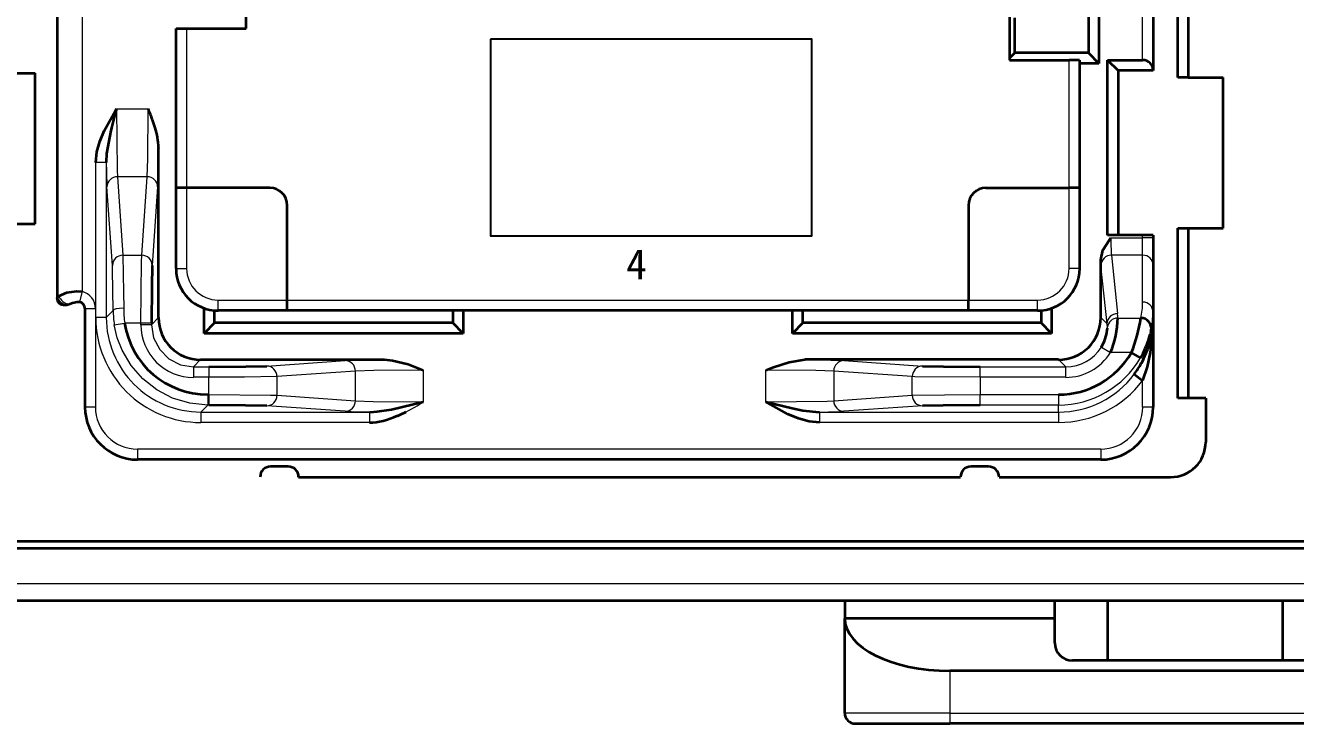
# Model space of a CAD drawing. Header units: millimetres. Extents: x 17 to 3784, y 12 to 1382.
# Drawn here: x 983.89 to 994.55, y 1071.1 to 1076.95 of the extents above; entities that cross this region are included whole.
import ezdxf

# ---------------------------------------------------------------- set-up
doc = ezdxf.new("R2010")
doc.units = ezdxf.units.MM
doc.layers.add('0层_1', color=7, linetype='Continuous', lineweight=25)
doc.styles.add('FangSong_GB2312_Style', font='simfang.ttf')

msp = doc.modelspace()

# ---------------------------------------------------------------- linework, layer by layer
at = {"color": 0, "lineweight": 35, "ltscale": 0.26}
msp.add_line((992.899, 1079.689), (992.899, 1076.634), dxfattribs=at)
at = {"color": 0, "lineweight": 35, "ltscale": 0.245}
msp.add_line((992.811, 1079.601), (992.811, 1076.722), dxfattribs=at)
at = {"color": 0, "lineweight": 13, "ltscale": 0.12125}
msp.add_line((993.266, 1076.663), (993.266, 1078.088), dxfattribs=at)
at = {"color": 0, "lineweight": 35, "ltscale": 0.12875}
msp.add_line((993.354, 1078.088), (993.354, 1076.575), dxfattribs=at)
at = {"color": 0, "lineweight": 35, "ltscale": 0.12125}
for p, q in [((993.56, 1076.516), (993.56, 1077.941)), ((993.648, 1077.941), (993.648, 1076.516)), ((993.56, 1073.828), (993.56, 1075.253)), ((993.648, 1075.253), (993.648, 1073.828))]:
    msp.add_line(p, q, dxfattribs=at)
at = {"color": 0, "lineweight": 35, "ltscale": 0.0425}
for p, q in [((985.744, 1076.927), (985.744, 1077.427)), ((992.15, 1077.163), (992.15, 1076.663)), ((985.245, 1076.927), (985.744, 1076.927)), ((992.15, 1076.663), (992.649, 1076.663)), ((992.97, 1072.128), (992.97, 1071.629)), ((994.44, 1072.128), (994.44, 1071.629))]:
    msp.add_line(p, q, dxfattribs=at)
at = {"color": 0, "lineweight": 35, "ltscale": 0.206305}
msp.add_line((984.158, 1077.097), (984.158, 1074.672), dxfattribs=at)
at = {"color": 0, "lineweight": 13, "ltscale": 0.205949}
msp.add_line((984.16, 1074.674), (984.16, 1077.095), dxfattribs=at)
at = {"color": 0, "lineweight": 13, "ltscale": 0.197929}
msp.add_line((984.368, 1077.048), (984.368, 1074.721), dxfattribs=at)
at = {"color": 0, "lineweight": 35, "ltscale": 0.025}
for p, q in [((992.194, 1076.722), (992.194, 1077.016)), ((992.972, 1076.663), (993.266, 1076.663)), ((983.68, 1076.553), (983.974, 1076.553)), ((993.354, 1076.575), (993.06, 1076.575)), ((993.648, 1076.516), (993.942, 1076.516)), ((983.68, 1075.289), (983.974, 1075.289)), ((993.266, 1075.194), (992.972, 1075.194)), ((993.648, 1075.253), (993.942, 1075.253))]:
    msp.add_line(p, q, dxfattribs=at)
at = {"color": 0, "lineweight": 35, "ltscale": 0.11375}
msp.add_line((985.157, 1075.591), (985.157, 1076.927), dxfattribs=at)
at = {"color": 0, "lineweight": 35, "ltscale": 0.0075}
for p, q in [((985.157, 1076.927), (985.245, 1076.927)), ((992.737, 1076.663), (992.649, 1076.663)), ((985.245, 1075.591), (985.157, 1075.591)), ((992.737, 1075.591), (992.649, 1075.591)), ((986.09, 1074.562), (986.09, 1074.65)), ((991.804, 1074.562), (991.804, 1074.65)), ((993.248, 1074.166), (993.171, 1074.21)), ((993.196, 1074.029), (993.266, 1073.976))]:
    msp.add_line(p, q, dxfattribs=at)
at = {"color": 0, "lineweight": 13, "ltscale": 0.11375}
msp.add_line((985.245, 1076.927), (985.245, 1075.591), dxfattribs=at)
at = {"color": 0, "lineweight": 35, "ltscale": 0.005304}
msp.add_line((992.15, 1076.678), (992.194, 1076.722), dxfattribs=at)
at = {"color": 0, "lineweight": 35, "ltscale": 0.052499}
msp.add_line((992.811, 1076.722), (992.194, 1076.722), dxfattribs=at)
at = {"color": 0, "lineweight": 13, "ltscale": 0.09125}
msp.add_line((992.649, 1075.591), (992.649, 1076.663), dxfattribs=at)
at = {"color": 0, "lineweight": 35, "ltscale": 0.09125}
msp.add_line((992.737, 1076.663), (992.737, 1075.591), dxfattribs=at)
at = {"color": 0, "lineweight": 35, "ltscale": 0.010606}
for p, q in [((992.811, 1076.722), (992.899, 1076.634)), ((985.48, 1074.459), (985.392, 1074.371)), ((987.566, 1074.371), (987.478, 1074.459)), ((992.502, 1074.371), (992.414, 1074.459))]:
    msp.add_line(p, q, dxfattribs=at)
at = {"color": 0, "lineweight": 35, "ltscale": 0.125}
msp.add_line((992.972, 1075.194), (992.972, 1076.663), dxfattribs=at)
at = {"color": 0, "lineweight": 35, "ltscale": 0.010607}
for p, q in [((992.972, 1076.663), (993.06, 1076.575)), ((990.416, 1074.459), (990.328, 1074.371))]:
    msp.add_line(p, q, dxfattribs=at)
at = {"color": 0, "lineweight": 35, "ltscale": 0.1075}
for p, q in [((983.974, 1075.289), (983.974, 1076.553)), ((993.942, 1075.253), (993.942, 1076.516))]:
    msp.add_line(p, q, dxfattribs=at)
at = {"color": 0, "lineweight": 35, "ltscale": 0.01375}
msp.add_line((992.899, 1076.634), (992.737, 1076.634), dxfattribs=at)
at = {"color": 0, "lineweight": 35, "ltscale": 0.1175}
msp.add_line((993.06, 1076.575), (993.06, 1075.194), dxfattribs=at)
at = {"color": 0, "lineweight": 35, "ltscale": 0.007501}
for p, q in [((993.648, 1076.516), (993.56, 1076.516)), ((993.354, 1075.194), (993.266, 1075.194)), ((993.56, 1075.253), (993.648, 1075.253)), ((993.648, 1073.828), (993.56, 1073.828))]:
    msp.add_line(p, q, dxfattribs=at)
at = {"color": 0, "lineweight": 13, "ltscale": 0.02276}
for p, q in [((984.656, 1076.255), (984.923, 1076.255)), ((987.231, 1074.064), (987.231, 1073.797)), ((990.104, 1073.797), (990.104, 1074.064))]:
    msp.add_line(p, q, dxfattribs=at)
at = {"color": 0, "lineweight": 35, "ltscale": 0.003687}
msp.add_line((984.61, 1076.071), (984.601, 1076.028), dxfattribs=at)
at = {"color": 0, "lineweight": 13, "ltscale": 0.027627}
for p, q in [((985.01, 1075.924), (985.002, 1075.599)), ((990.435, 1074.151), (990.76, 1074.143))]:
    msp.add_line(p, q, dxfattribs=at)
at = {"color": 0, "lineweight": 35, "ltscale": 0.00037384}
msp.add_line((985.01, 1075.928), (985.01, 1075.924), dxfattribs=at)
at = {"color": 0, "lineweight": 35, "ltscale": 0.12088}
msp.add_line((985.01, 1074.503), (985.01, 1075.924), dxfattribs=at)
at = {"color": 0, "lineweight": 13, "ltscale": 0.11048}
for p, q in [((984.482, 1074.505), (984.482, 1075.803)), ((984.571, 1075.803), (984.571, 1074.505))]:
    msp.add_line(p, q, dxfattribs=at)
at = {"color": 0, "lineweight": 13, "ltscale": 0.007498}
for p, q in [((984.571, 1075.803), (984.482, 1075.803)), ((984.571, 1074.505), (984.482, 1074.505)), ((984.95, 1074.456), (984.862, 1074.456)), ((984.95, 1074.443), (984.862, 1074.443)), ((992.92, 1074.257), (992.995, 1074.21))]:
    msp.add_line(p, q, dxfattribs=at)
at = {"color": 0, "lineweight": 35, "ltscale": 0.000237318}
msp.add_line((984.57, 1075.807), (984.571, 1075.804), dxfattribs=at)
at = {"color": 0, "lineweight": 13, "ltscale": 0.0562}
for p, q in [((984.665, 1075.685), (984.711, 1075.026)), ((984.868, 1075.026), (984.914, 1075.685)), ((984.622, 1074.941), (984.576, 1075.599)), ((985.002, 1075.599), (984.956, 1074.941)), ((990.76, 1074.143), (991.419, 1074.097)), ((986.661, 1074.055), (986.002, 1074.009)), ((986.002, 1073.852), (986.661, 1073.806)), ((991.419, 1073.764), (990.76, 1073.718))]:
    msp.add_line(p, q, dxfattribs=at)
at = {"color": 0, "lineweight": 13, "ltscale": 0.02124}
msp.add_line((984.914, 1075.685), (984.665, 1075.685), dxfattribs=at)
at = {"color": 0, "lineweight": 35, "ltscale": 0.0575}
for p, q in [((985.157, 1074.915), (985.157, 1075.591)), ((992.737, 1075.591), (992.737, 1074.915))]:
    msp.add_line(p, q, dxfattribs=at)
at = {"color": 0, "lineweight": 35, "ltscale": 0.059375}
for p, q in [((985.943, 1075.591), (985.245, 1075.591)), ((991.951, 1075.591), (992.649, 1075.591))]:
    msp.add_line(p, q, dxfattribs=at)
at = {"color": 0, "lineweight": 13, "ltscale": 0.0575}
for p, q in [((985.245, 1075.591), (985.245, 1074.915)), ((992.649, 1074.915), (992.649, 1075.591))]:
    msp.add_line(p, q, dxfattribs=at)
at = {"color": 0, "lineweight": 35, "ltscale": 0.0675}
for p, q in [((986.09, 1074.65), (986.09, 1075.444)), ((991.804, 1075.444), (991.804, 1074.65)), ((990.767, 1071.188), (990.767, 1071.982)), ((990.855, 1071.1), (991.648, 1071.1))]:
    msp.add_line(p, q, dxfattribs=at)
at = {"color": 0, "lineweight": 13, "ltscale": 0.022629}
msp.add_line((993, 1075.171), (993.266, 1075.171), dxfattribs=at)
at = {"color": 0, "lineweight": 13, "ltscale": 0.00191}
msp.add_line((993.266, 1075.171), (993.266, 1075.194), dxfattribs=at)
at = {"color": 0, "lineweight": 13, "ltscale": 0.01233}
msp.add_line((993.266, 1075.027), (993.266, 1075.171), dxfattribs=at)
at = {"color": 0, "lineweight": 13, "ltscale": 0.007501}
for p, q in [((993.354, 1075.171), (993.266, 1075.171)), ((993.354, 1073.754), (993.266, 1073.754))]:
    msp.add_line(p, q, dxfattribs=at)
at = {"color": 0, "lineweight": 35, "ltscale": 0.00191}
msp.add_line((993.354, 1075.194), (993.354, 1075.171), dxfattribs=at)
at = {"color": 0, "lineweight": 35, "ltscale": 0.019728}
msp.add_line((993.354, 1075.171), (993.354, 1074.94), dxfattribs=at)
at = {"color": 0, "lineweight": 13, "ltscale": 0.013409}
msp.add_line((984.711, 1075.026), (984.868, 1075.026), dxfattribs=at)
at = {"color": 0, "lineweight": 35, "ltscale": 0.041337}
msp.add_line((992.914, 1074.503), (992.914, 1074.989), dxfattribs=at)
at = {"color": 0, "lineweight": 13, "ltscale": 0.041867}
msp.add_line((992.967, 1074.45), (992.915, 1074.94), dxfattribs=at)
at = {"color": 0, "lineweight": 13, "ltscale": 0.041868}
msp.add_line((993.004, 1075.027), (993.055, 1074.537), dxfattribs=at)
at = {"color": 0, "lineweight": 13, "ltscale": 0.022337}
msp.add_line((993.266, 1075.027), (993.004, 1075.027), dxfattribs=at)
at = {"color": 0, "lineweight": 13, "ltscale": 0.033438}
msp.add_line((993.266, 1074.634), (993.266, 1075.027), dxfattribs=at)
at = {"color": 0, "lineweight": 35, "ltscale": 0.033438}
msp.add_line((993.354, 1074.94), (993.354, 1074.547), dxfattribs=at)
at = {"color": 0, "lineweight": 13, "ltscale": 0.0075}
for p, q in [((985.157, 1074.915), (985.245, 1074.915)), ((992.737, 1074.915), (992.649, 1074.915)), ((984.368, 1074.721), (984.347, 1074.635)), ((985.509, 1074.562), (985.509, 1074.65)), ((992.385, 1074.562), (992.385, 1074.65)), ((984.481, 1074.578), (984.393, 1074.578)), ((984.481, 1073.754), (984.393, 1073.754)), ((984.833, 1073.402), (984.833, 1073.313)), ((992.914, 1073.402), (992.914, 1073.313)), ((991.648, 1071.188), (991.648, 1071.1))]:
    msp.add_line(p, q, dxfattribs=at)
at = {"color": 0, "lineweight": 13, "ltscale": 0.000251938}
msp.add_line((984.158, 1074.672), (984.16, 1074.674), dxfattribs=at)
at = {"color": 0, "lineweight": 13, "ltscale": 0.001186}
msp.add_line((984.16, 1074.674), (984.171, 1074.682), dxfattribs=at)
at = {"color": 0, "lineweight": 13, "ltscale": 0.049374}
for p, q in [((985.509, 1074.65), (986.09, 1074.65)), ((991.804, 1074.65), (992.385, 1074.65))]:
    msp.add_line(p, q, dxfattribs=at)
at = {"color": 0, "lineweight": 13, "ltscale": 0.48625}
msp.add_line((986.09, 1074.65), (991.804, 1074.65), dxfattribs=at)
at = {"color": 0, "lineweight": 35, "ltscale": 0.070116}
msp.add_line((984.393, 1073.754), (984.393, 1074.578), dxfattribs=at)
at = {"color": 0, "lineweight": 13, "ltscale": 0.070116}
msp.add_line((984.481, 1074.578), (984.481, 1073.754), dxfattribs=at)
at = {"color": 0, "lineweight": 13, "ltscale": 0.007017}
msp.add_line((984.571, 1074.505), (984.629, 1074.563), dxfattribs=at)
at = {"color": 0, "lineweight": 35, "ltscale": 0.017966}
for p, q in [((985.392, 1074.371), (985.392, 1074.582)), ((992.502, 1074.582), (992.502, 1074.371))]:
    msp.add_line(p, q, dxfattribs=at)
at = {"color": 0, "lineweight": 35, "ltscale": 0.008855}
for p, q in [((985.48, 1074.459), (985.48, 1074.563)), ((992.414, 1074.563), (992.414, 1074.459))]:
    msp.add_line(p, q, dxfattribs=at)
at = {"color": 0, "lineweight": 35, "ltscale": 0.049374}
for p, q in [((986.09, 1074.562), (985.509, 1074.562)), ((992.385, 1074.562), (991.804, 1074.562))]:
    msp.add_line(p, q, dxfattribs=at)
at = {"color": 0, "lineweight": 35, "ltscale": 0.48625}
msp.add_line((991.804, 1074.562), (986.09, 1074.562), dxfattribs=at)
at = {"color": 0, "lineweight": 35, "ltscale": 0.00875}
for p, q in [((987.478, 1074.562), (987.478, 1074.459)), ((990.416, 1074.459), (990.416, 1074.562))]:
    msp.add_line(p, q, dxfattribs=at)
at = {"color": 0, "lineweight": 35, "ltscale": 0.01625}
for p, q in [((987.566, 1074.562), (987.566, 1074.371)), ((990.328, 1074.371), (990.328, 1074.562))]:
    msp.add_line(p, q, dxfattribs=at)
at = {"color": 0, "lineweight": 35, "ltscale": 0.003793}
msp.add_line((993.354, 1074.547), (993.354, 1074.502), dxfattribs=at)
at = {"color": 0, "lineweight": 13, "ltscale": 0.007497}
msp.add_line((984.638, 1074.443), (984.725, 1074.456), dxfattribs=at)
at = {"color": 0, "lineweight": 13, "ltscale": 0.011588}
msp.add_line((984.862, 1074.456), (984.725, 1074.456), dxfattribs=at)
at = {"color": 0, "lineweight": 13, "ltscale": 0.001073}
for p, q in [((984.862, 1074.443), (984.862, 1074.456)), ((984.95, 1074.456), (984.95, 1074.443))]:
    msp.add_line(p, q, dxfattribs=at)
at = {"color": 0, "lineweight": 13, "ltscale": 0.007224}
for p, q in [((984.95, 1074.443), (985.01, 1074.503)), ((985.362, 1074.151), (985.302, 1074.091))]:
    msp.add_line(p, q, dxfattribs=at)
at = {"color": 0, "lineweight": 35, "ltscale": 0.170001}
msp.add_line((987.478, 1074.459), (985.48, 1074.459), dxfattribs=at)
at = {"color": 0, "lineweight": 35, "ltscale": 0.17}
msp.add_line((992.414, 1074.459), (990.416, 1074.459), dxfattribs=at)
at = {"color": 0, "lineweight": 13, "ltscale": 0.006397}
msp.add_line((992.914, 1074.503), (992.967, 1074.45), dxfattribs=at)
at = {"color": 0, "lineweight": 13, "ltscale": 0.002588}
msp.add_line((992.97, 1074.42), (992.967, 1074.45), dxfattribs=at)
at = {"color": 0, "lineweight": 13, "ltscale": 9.70014e-05}
msp.add_line((992.97, 1074.419), (992.97, 1074.42), dxfattribs=at)
at = {"color": 0, "lineweight": 13, "ltscale": 0.016432}
msp.add_line((993.058, 1074.5), (993.251, 1074.5), dxfattribs=at)
at = {"color": 0, "lineweight": 35, "ltscale": 0.06363}
msp.add_line((993.354, 1074.502), (993.354, 1073.754), dxfattribs=at)
at = {"color": 0, "lineweight": 35, "ltscale": 0.003914}
msp.add_line((993.354, 1074.456), (993.354, 1074.502), dxfattribs=at)
at = {"color": 0, "lineweight": 35, "ltscale": 0.185001}
for p, q in [((987.566, 1074.371), (985.392, 1074.371)), ((992.502, 1074.371), (990.328, 1074.371))]:
    msp.add_line(p, q, dxfattribs=at)
at = {"color": 0, "lineweight": 35, "ltscale": 0.001608}
msp.add_line((993.335, 1074.387), (993.331, 1074.369), dxfattribs=at)
at = {"color": 0, "lineweight": 35, "ltscale": 0.000962837}
msp.add_line((993.335, 1074.387), (993.338, 1074.398), dxfattribs=at)
at = {"color": 0, "lineweight": 13, "ltscale": 0.014995}
msp.add_line((993.171, 1074.21), (992.995, 1074.21), dxfattribs=at)
at = {"color": 0, "lineweight": 13, "ltscale": 0.007499}
for p, q in [((985.302, 1074.091), (985.302, 1074.003)), ((985.432, 1074.091), (985.432, 1074.003)), ((991.903, 1074.003), (991.903, 1074.091)), ((992.621, 1074.003), (992.621, 1074.091)), ((985.422, 1073.858), (985.422, 1073.77)), ((985.432, 1073.858), (985.432, 1073.77)), ((991.903, 1073.77), (991.903, 1073.858)), ((992.561, 1073.858), (992.561, 1073.77)), ((985.364, 1073.712), (985.364, 1073.623)), ((986.78, 1073.712), (986.78, 1073.623)), ((990.556, 1073.712), (990.556, 1073.623)), ((992.561, 1073.712), (992.561, 1073.623))]:
    msp.add_line(p, q, dxfattribs=at)
at = {"color": 0, "lineweight": 13, "ltscale": 0.011075}
for p, q in [((985.302, 1074.091), (985.432, 1074.091)), ((985.432, 1074.003), (985.302, 1074.003))]:
    msp.add_line(p, q, dxfattribs=at)
at = {"color": 0, "lineweight": 35, "ltscale": 0.130881}
msp.add_line((985.362, 1074.151), (986.901, 1074.151), dxfattribs=at)
at = {"color": 0, "lineweight": 13, "ltscale": 0.056199}
for p, q in [((985.917, 1074.097), (986.576, 1074.143)), ((991.333, 1074.009), (990.674, 1074.055)), ((990.674, 1073.806), (991.333, 1073.852)), ((986.576, 1073.718), (985.917, 1073.764))]:
    msp.add_line(p, q, dxfattribs=at)
at = {"color": 0, "lineweight": 35, "ltscale": 0.000262456}
msp.add_line((986.901, 1074.151), (986.904, 1074.151), dxfattribs=at)
at = {"color": 0, "lineweight": 35, "ltscale": 0.000263981}
msp.add_line((990.432, 1074.151), (990.435, 1074.151), dxfattribs=at)
at = {"color": 0, "lineweight": 35, "ltscale": 0.180881}
msp.add_line((992.561, 1074.151), (990.435, 1074.151), dxfattribs=at)
at = {"color": 0, "lineweight": 13, "ltscale": 0.061073}
for p, q in [((991.903, 1074.091), (992.621, 1074.091)), ((992.621, 1074.003), (991.903, 1074.003))]:
    msp.add_line(p, q, dxfattribs=at)
at = {"color": 0, "lineweight": 13, "ltscale": 0.007223}
msp.add_line((992.621, 1074.091), (992.561, 1074.151), dxfattribs=at)
at = {"color": 0, "lineweight": 35, "ltscale": 0.003594}
msp.add_line((993.255, 1074.121), (993.275, 1074.158), dxfattribs=at)
at = {"color": 0, "lineweight": 13, "ltscale": 0.012286}
for p, q in [((985.432, 1073.858), (985.432, 1074.003)), ((991.903, 1074.003), (991.903, 1073.858))]:
    msp.add_line(p, q, dxfattribs=at)
at = {"color": 0, "lineweight": 13, "ltscale": 0.013411}
for p, q in [((986.002, 1074.009), (986.002, 1073.852)), ((991.333, 1073.852), (991.333, 1074.009))]:
    msp.add_line(p, q, dxfattribs=at)
at = {"color": 0, "lineweight": 13, "ltscale": 0.021239}
for p, q in [((986.661, 1073.806), (986.661, 1074.055)), ((990.674, 1074.055), (990.674, 1073.806))]:
    msp.add_line(p, q, dxfattribs=at)
at = {"color": 0, "lineweight": 13, "ltscale": 0.018884}
msp.add_line((993.266, 1073.754), (993.266, 1073.976), dxfattribs=at)
at = {"color": 0, "lineweight": 13, "ltscale": 0.007042}
msp.add_line((985.422, 1073.77), (985.364, 1073.712), dxfattribs=at)
at = {"color": 0, "lineweight": 13, "ltscale": 0.000863647}
for p, q in [((985.422, 1073.858), (985.432, 1073.858)), ((985.432, 1073.77), (985.422, 1073.77))]:
    msp.add_line(p, q, dxfattribs=at)
at = {"color": 0, "lineweight": 13, "ltscale": 0.055962}
for p, q in [((991.903, 1073.858), (992.561, 1073.858)), ((992.561, 1073.77), (991.903, 1073.77))]:
    msp.add_line(p, q, dxfattribs=at)
at = {"color": 0, "lineweight": 13, "ltscale": 0.004979}
msp.add_line((992.561, 1073.712), (992.561, 1073.77), dxfattribs=at)
at = {"color": 0, "lineweight": 35, "ltscale": 0.0125}
for p, q in [((993.795, 1073.828), (993.648, 1073.828)), ((986.097, 1073.255), (985.95, 1073.255)), ((991.973, 1073.255), (991.826, 1073.255))]:
    msp.add_line(p, q, dxfattribs=at)
at = {"color": 0, "lineweight": 35, "ltscale": 0.03125}
msp.add_line((993.795, 1073.828), (993.795, 1073.46), dxfattribs=at)
at = {"color": 0, "lineweight": 13, "ltscale": 0.12048}
for p, q in [((985.364, 1073.712), (986.78, 1073.712)), ((986.78, 1073.623), (985.364, 1073.623))]:
    msp.add_line(p, q, dxfattribs=at)
at = {"color": 0, "lineweight": 35, "ltscale": 0.000236542}
msp.add_line((986.781, 1073.712), (986.784, 1073.712), dxfattribs=at)
at = {"color": 0, "lineweight": 35, "ltscale": 0.000238068}
msp.add_line((990.552, 1073.712), (990.555, 1073.712), dxfattribs=at)
at = {"color": 0, "lineweight": 13, "ltscale": 0.170598}
for p, q in [((990.556, 1073.712), (992.561, 1073.712)), ((992.561, 1073.623), (990.556, 1073.623))]:
    msp.add_line(p, q, dxfattribs=at)
at = {"color": 0, "lineweight": 13}
for p, q in [((984.833, 1073.402), (992.914, 1073.402)), ((956.86, 1072.275), (1003.401, 1072.275))]:
    msp.add_line(p, q, dxfattribs=at)
at = {"color": 0, "lineweight": 35}
for p, q in [((992.914, 1073.313), (984.833, 1073.313)), ((951.688, 1072.628), (1003.401, 1072.628)), ((1003.401, 1072.569), (951.688, 1072.569)), ((1003.401, 1072.128), (956.86, 1072.128))]:
    msp.add_line(p, q, dxfattribs=at)
at = {"color": 0, "lineweight": 35, "ltscale": 0.472501}
msp.add_line((986.185, 1073.167), (991.738, 1073.167), dxfattribs=at)
at = {"color": 0, "lineweight": 35, "ltscale": 0.122501}
msp.add_line((992.061, 1073.167), (993.501, 1073.167), dxfattribs=at)
at = {"color": 0, "lineweight": 35, "ltscale": 0.012501}
for p, q in [((990.767, 1072.128), (990.767, 1071.982)), ((992.53, 1071.982), (992.53, 1072.128))]:
    msp.add_line(p, q, dxfattribs=at)
at = {"color": 0, "lineweight": 35, "ltscale": 0.15}
msp.add_line((992.53, 1071.982), (990.767, 1071.982), dxfattribs=at)
at = {"color": 0, "lineweight": 35, "ltscale": 0.0175}
msp.add_line((992.53, 1071.776), (992.53, 1071.982), dxfattribs=at)
at = {"color": 0, "lineweight": 35, "ltscale": 0.35}
for p, q in [((995.762, 1071.541), (991.648, 1071.541)), ((995.762, 1071.1), (991.648, 1071.1))]:
    msp.add_line(p, q, dxfattribs=at)
at = {"color": 0, "lineweight": 13, "ltscale": 0.03}
msp.add_line((991.648, 1071.541), (991.648, 1071.188), dxfattribs=at)
at = {"color": 0, "lineweight": 35, "ltscale": 0.175}
msp.add_line((994.733, 1071.629), (992.677, 1071.629), dxfattribs=at)
at = {"color": 0, "lineweight": 13, "ltscale": 0.075}
msp.add_line((991.648, 1071.188), (990.767, 1071.188), dxfattribs=at)
at = {"color": 0, "lineweight": 13, "ltscale": 0.35}
msp.add_line((991.648, 1071.188), (995.762, 1071.188), dxfattribs=at)
at = {"color": 0, "lineweight": 35}
for points in [[(984.482, 1075.803), (984.492, 1075.893), (984.516, 1075.979), (984.553, 1076.07), (984.648, 1076.241), (984.656, 1076.255)], [(984.601, 1076.028), (984.574, 1075.878), (984.57, 1075.807)], [(992.914, 1074.989), (992.933, 1075.069), (992.988, 1075.155), (993, 1075.171)], [(984.956, 1074.941), (984.952, 1074.763), (984.95, 1074.456)], [(984.171, 1074.682), (984.241, 1074.714), (984.323, 1074.725), (984.368, 1074.721)], [(984.25, 1074.614), (984.289, 1074.628), (984.328, 1074.637), (984.347, 1074.635)], [(992.92, 1074.257), (992.947, 1074.31), (992.962, 1074.361), (992.97, 1074.419)], [(993.354, 1074.456), (993.329, 1074.211), (993.303, 1074.091), (993.266, 1073.976)], [(985.432, 1074.091), (985.743, 1074.093), (985.917, 1074.097)], [(986.904, 1074.151), (986.971, 1074.145), (987.103, 1074.112), (987.231, 1074.064)], [(990.104, 1074.064), (990.168, 1074.089), (990.299, 1074.131), (990.432, 1074.151)], [(991.419, 1074.097), (991.596, 1074.093), (991.903, 1074.091)], [(985.917, 1073.764), (985.739, 1073.768), (985.432, 1073.77)], [(986.784, 1073.712), (986.844, 1073.715), (986.965, 1073.733), (987.231, 1073.797)], [(990.556, 1073.623), (990.467, 1073.633), (990.38, 1073.657), (990.29, 1073.694), (990.118, 1073.789), (990.104, 1073.797)], [(990.104, 1073.797), (990.326, 1073.743), (990.416, 1073.725), (990.552, 1073.712)], [(991.903, 1073.77), (991.593, 1073.768), (991.419, 1073.764)]]:
    msp.add_lwpolyline(points, dxfattribs=at)
at = {"color": 0, "lineweight": 13}
for points in [[(984.656, 1076.255), (984.662, 1075.739), (984.665, 1075.685)], [(984.914, 1075.685), (984.92, 1075.834), (984.923, 1076.255)], [(984.629, 1074.563), (984.624, 1074.903), (984.622, 1074.941)], [(984.711, 1075.026), (984.716, 1074.713), (984.717, 1074.582)], [(984.862, 1074.456), (984.866, 1074.972), (984.868, 1075.026)], [(985.422, 1073.77), (985.271, 1073.785), (985.127, 1073.829), (984.994, 1073.898), (984.877, 1073.99), (984.779, 1074.102), (984.703, 1074.23), (984.663, 1074.333), (984.638, 1074.443)], [(984.95, 1074.443), (984.968, 1074.333), (985.019, 1074.235), (985.097, 1074.158), (985.194, 1074.108), (985.302, 1074.091)], [(986.002, 1074.009), (985.732, 1074.004), (985.432, 1074.003)], [(987.231, 1074.064), (986.817, 1074.061), (986.661, 1074.055)], [(990.674, 1074.055), (990.525, 1074.061), (990.104, 1074.064)], [(991.903, 1074.003), (991.355, 1074.008), (991.333, 1074.009)], [(985.432, 1073.858), (985.949, 1073.854), (986.002, 1073.852)], [(986.661, 1073.806), (986.81, 1073.8), (987.231, 1073.797)], [(990.104, 1073.797), (990.62, 1073.803), (990.674, 1073.806)], [(991.333, 1073.852), (991.603, 1073.857), (991.903, 1073.858)]]:
    msp.add_lwpolyline(points, dxfattribs=at)
at = {"color": 0, "lineweight": 35}
for centre, radius, start, end in [((993.266, 1076.575), 0.0881, 359.9999, 90), ((993.851, 1073.883), 9.496, 165.5353, 166.6811), ((981.368, 1074.871), 3.815, 19.7868, 21.27), ((983.975, 1075.796), 1.049, 16.5568, 20.4484), ((984.389, 1075.903), 0.622, 2.3575, 17.9915), ((985.943, 1075.444), 0.147, 0, 90), ((991.951, 1075.444), 0.147, 90, 180), ((985.509, 1074.915), 0.353, 180, 270), ((992.385, 1074.915), 0.353, 270, 0), ((984.334, 1074.578), 0.0588, 0, 76.7953), ((984.219, 1074.718), 0.108, 274.001, 287.168), ((985.422, 1074.563), 0.705, 188.7585, 270.001), ((985.362, 1074.503), 0.353, 179.9973, 269.9973), ((992.561, 1074.503), 0.353, 269.996, 0.004), ((992.283, 1074.516), 0.775, 336.8031, 358.8731), ((991.944, 1074.701), 1.322, 338.227, 351.2779), ((993.251, 1074.412), 0.088, 350.9573, 90.087), ((992.574, 1074.502), 0.78, 349.6826, 359.9981), ((992.568, 1074.503), 0.786, 333.9488, 349.6659), ((992.454, 1074.605), 0.908, 336.6623, 344.9234), ((992.561, 1074.563), 0.705, 270.0019, 329.9626), ((992.631, 1074.527), 0.715, 329.6612, 336.7687), ((992.553, 1074.511), 0.803, 323.1227, 330.914), ((984.833, 1073.754), 0.441, 180, 270), ((986.476, 1074.923), 1.355, 293.5133, 296.795), ((992.914, 1073.754), 0.441, 270, 0), ((993.501, 1073.46), 0.294, 270, 0), ((985.95, 1073.167), 0.0881, 90, 180), ((986.097, 1073.167), 0.0881, 360, 90), ((991.826, 1073.167), 0.0881, 90, 180), ((991.973, 1073.167), 0.0881, 360, 90), ((992.677, 1071.776), 0.147, 180, 270), ((990.855, 1071.188), 0.0881, 180, 270)]:
    msp.add_arc(centre, radius, start, end, dxfattribs=at)
at = {"color": 0, "lineweight": 13}
for centre, radius, start, end in [((989.691, 1075.843), 5.12, 180.4275, 182.7219), ((995.007, 1075.139), 2.007, 179.0634, 183.2024), ((993.826, 1074.997), 0.912, 180.4743, 183.6211), ((985.509, 1074.915), 0.264, 180, 270), ((992.385, 1074.915), 0.264, 270, 0), ((984.334, 1074.578), 0.147, 360, 76.7953), ((992.685, 1074.634), 0.581, 346.7178, 359.98), ((985.438, 1074.566), 0.809, 180.1989, 188.7706), ((985.72, 1074.586), 1.003, 180.2108, 187.435), ((992.505, 1074.479), 0.553, 2.1557, 5.9862), ((992.686, 1074.547), 0.668, 346.9233, 359.9823), ((985.364, 1074.505), 0.881, 179.9961, 270.0039), ((985.364, 1074.505), 0.793, 179.9933, 270.0067), ((985.302, 1074.443), 0.441, 179.9961, 270.0039), ((993.057, 1074.412), 0.0878, 89.6722, 175.0889), ((992.619, 1074.446), 0.356, 270.2594, 327.8293), ((992.621, 1074.443), 0.441, 269.9966, 328.0971), ((985.915, 1074.01), 0.0873, 359.3209, 88.6944), ((986.911, 1065.924), 8.226, 90.0681, 92.3351), ((986.574, 1074.056), 0.0873, 359.3172, 88.6892), ((992.557, 1074.57), 0.8, 270.287, 329.6757), ((992.558, 1074.511), 0.8, 270.2282, 322.911), ((992.561, 1074.505), 0.881, 270.0014, 323.1361), ((985.967, 1075.826), 2.391, 297.9324, 301.929), ((984.833, 1073.754), 0.353, 180, 270), ((986.817, 1078.781), 5.069, 267.2717, 269.5768), ((990.517, 1078.859), 5.148, 270.419, 272.7011), ((992.914, 1073.754), 0.353, 270, 0)]:
    msp.add_arc(centre, radius, start, end, dxfattribs=at)
for centre, major_axis, ratio, start_param, end_param in [((984.665, 1075.599), (0.0879, 0.0061), 0.970003, 1.503174, 3.069737), ((984.914, 1075.599), (0.0879, -0.0061), 0.970003, 0.071855, 1.638419), ((984.711, 1074.941), (0.0879, 0.0061), 0.970003, 1.503174, 3.069737), ((984.868, 1074.941), (0.0879, -0.0061), 0.970003, 0.071855, 1.638419), ((993.004, 1074.94), (0.0877, 0.0092), 0.986248, 1.467871, 3.035798), ((993.266, 1074.94), (0.0881, 0), 0.986394, 6.283185, 7.853982), ((984.222, 1074.674), (-0.0623, 0.0623), 0.57735, 1.047198, 2.149793), ((984.23, 1074.682), (0.0623, -0.0623), 0.536147, 4.220243, 5.496821), ((993.266, 1074.547), (-0.0881, 0), 0.986394, 3.141593, 4.712389), ((984.717, 1074.563), (0.0881, 0.0003), 0.214567, 1.569974, 3.123723), ((993.055, 1074.45), (0.0877, 0.0092), 0.986248, 1.467871, 3.035798), ((990.76, 1074.055), (-0.0061, -0.0879), 0.970003, 3.213448, 4.780012), ((991.419, 1074.009), (-0.0061, -0.0879), 0.970003, 3.213448, 4.780012), ((985.917, 1073.852), (0.0061, 0.0879), 0.970003, 3.213448, 4.780012), ((986.576, 1073.806), (0.0061, 0.0879), 0.970003, 3.213448, 4.780012), ((990.76, 1073.806), (0.0061, -0.0879), 0.970003, 4.644766, 6.21133), ((991.419, 1073.852), (-0.0061, 0.0879), 0.970003, 1.503174, 3.069737)]:
    msp.add_ellipse(centre, major_axis=major_axis, ratio=ratio, start_param=start_param, end_param=end_param, dxfattribs=at)
at = {"color": 0, "lineweight": 35}
for centre, major_axis, ratio, start_param, end_param in [((984.282, 1074.734), (-0.108, -0.108), 0.57735, 5.759587, 6.862182), ((1150.055, 1467.025), (-163.406, -393.376), 0.027127, 0.011316, 0.028346), ((991.648, 1071.982), (0.881, 0), 0.5, 3.141593, 4.712389)]:
    msp.add_ellipse(centre, major_axis=major_axis, ratio=ratio, start_param=start_param, end_param=end_param, dxfattribs=at)
at = {"layer": '0层_1', "color": 0, "lineweight": -2}
msp.add_lwpolyline([(987.795, 1076.837), (987.795, 1075.19), (990.491, 1075.19), (990.491, 1076.837)], close=True, dxfattribs=at)

# ---------------------------------------------------------------- texts
at = {"color": 0, "linetype": 'Continuous', "style": 'FangSong_GB2312_Style'}
msp.add_text('4', height=0.253, dxfattribs=at).set_placement((988.933, 1074.824))

doc.saveas('drawing.dxf')
